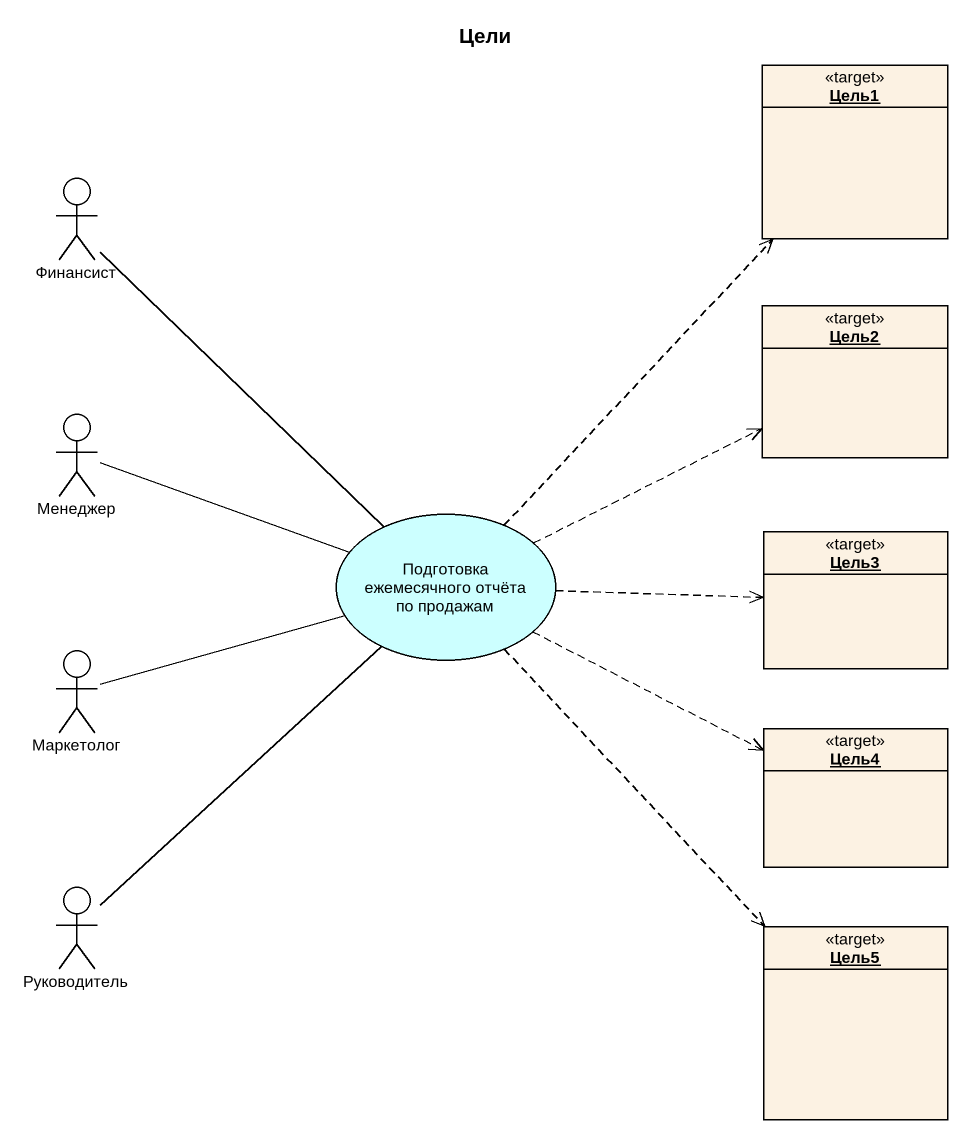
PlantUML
@startuml
title Цели
allowmixing
hide circle
hide empty members
object Цель1 <<target>>
actor Финансист
object Цель2 <<target>>
actor Менеджер
usecase "Подготовка ежемесячного отчёта по продажам" as Подготовка_ежемесячного #CCFFFF
object Цель3 <<target>>
actor Маркетолог
object Цель4 <<target>>
actor Руководитель
object Цель5 <<target>>
Финансист -- Подготовка_ежемесячного
Менеджер -right- Подготовка_ежемесячного
Подготовка_ежемесячного .up.> Цель1
Подготовка_ежемесячного .right.> Цель2
Подготовка_ежемесячного .right.> Цель3
Подготовка_ежемесячного .right.> Цель4
Подготовка_ежемесячного ..> Цель5
Маркетолог -right- Подготовка_ежемесячного
Руководитель -up- Подготовка_ежемесячного
@enduml
